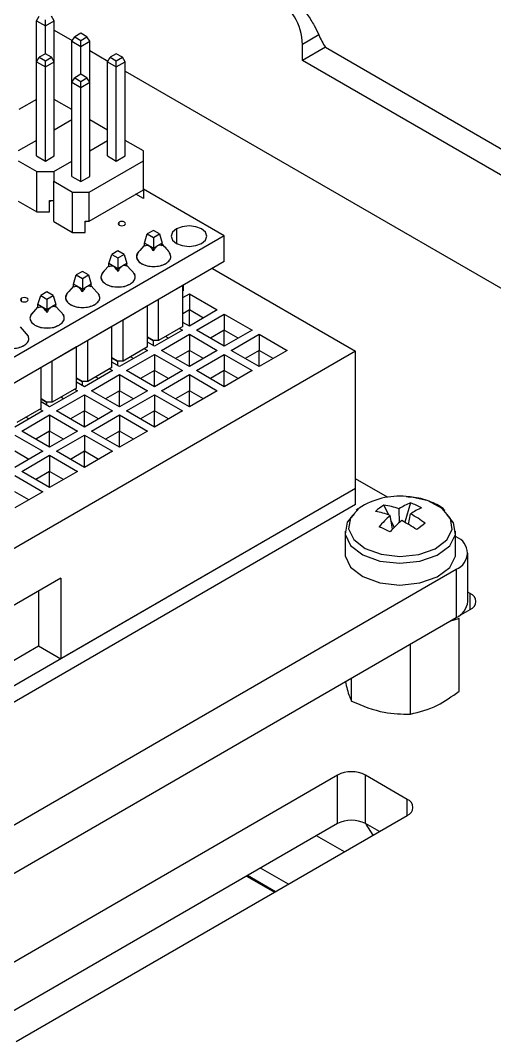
# Model space of a CAD drawing. Header units: millimetres. Extents: x 53 to 380, y 29 to 265.
# Drawn here: x 306.67 to 318.67, y 93.95 to 119.77 of the extents above; entities that cross this region are included whole.
import ezdxf

# ---------------------------------------------------------------- set-up
doc = ezdxf.new("R2010")
doc.units = ezdxf.units.MM

msp = doc.modelspace()

# ---------------------------------------------------------------- linework, layer by layer
at = {"color": 7, "linetype": 'Continuous', "lineweight": 25}
for p, q in [((307.0762, 119.7575), (307.1469, 119.8697)), ((307.3025, 119.6269), (307.3025, 119.7798)), ((307.5288, 119.7575), (307.4581, 119.8697)), ((307.0762, 119.7575), (307.3025, 119.6269)), ((307.0762, 118.7206), (307.0762, 119.7575)), ((307.3025, 119.6269), (307.5288, 119.7575)), ((307.3025, 118.9226), (307.3025, 119.6269)), ((307.5288, 118.7206), (307.5288, 119.7575)), ((307.5288, 119.5207), (307.9855, 119.257)), ((307.9742, 119.2391), (308.045, 119.3512)), ((308.2005, 119.441), (308.045, 119.3512)), ((308.045, 119.3512), (308.2005, 119.2614)), ((308.3561, 119.3512), (308.2005, 119.441)), ((308.2005, 119.2614), (308.3561, 119.3512)), ((308.2005, 119.1084), (308.2005, 119.2614)), ((308.4268, 119.2391), (308.3561, 119.3512)), ((314.2244, 119.3984), (313.8114, 119.1599)), ((307.9742, 119.2391), (308.2005, 119.1084)), ((307.9742, 118.2022), (307.9742, 119.2391)), ((308.2005, 119.1084), (308.4268, 119.2391)), ((308.2005, 118.4042), (308.2005, 119.1084)), ((308.4268, 118.2022), (308.4268, 119.2391)), ((308.4268, 119.0023), (308.8836, 118.7386)), ((313.8114, 118.7517), (313.8114, 119.1599)), ((314.3889, 119.0851), (313.8114, 118.7517)), ((314.3889, 119.0851), (323.0402, 114.0908)), ((307.0762, 118.7206), (307.1469, 118.8328)), ((307.3025, 118.9226), (307.1469, 118.8328)), ((307.1469, 118.8328), (307.3025, 118.743)), ((307.4581, 118.8328), (307.3025, 118.9226)), ((307.3025, 118.743), (307.4581, 118.8328)), ((307.3025, 118.59), (307.3025, 118.743)), ((307.5288, 118.7206), (307.4581, 118.8328)), ((308.8723, 118.7206), (308.943, 118.8328)), ((309.0985, 118.9226), (308.943, 118.8328)), ((308.943, 118.8328), (309.0985, 118.743)), ((309.2541, 118.8328), (309.0985, 118.9226)), ((309.0985, 118.743), (309.2541, 118.8328)), ((309.0985, 118.59), (309.0985, 118.743)), ((309.3248, 118.7206), (309.2541, 118.8328)), ((323.0038, 113.445), (313.8114, 118.7517)), ((307.0762, 118.7206), (307.3025, 118.59)), ((307.0762, 116.3424), (307.0762, 118.7206)), ((307.3025, 118.59), (307.5288, 118.7206)), ((307.3025, 116.2117), (307.3025, 118.59)), ((307.5288, 116.3424), (307.5288, 118.7206)), ((308.8723, 118.7206), (309.0985, 118.59)), ((308.8723, 116.3424), (308.8723, 118.7206)), ((309.0985, 118.59), (309.3248, 118.7206)), ((309.0985, 116.2117), (309.0985, 118.59)), ((309.3248, 116.3424), (309.3248, 118.7206)), ((309.3248, 118.4838), (330.7686, 106.1046)), ((307.9742, 118.2022), (308.045, 118.3144)), ((308.2005, 118.4042), (308.045, 118.3144)), ((308.045, 118.3144), (308.2005, 118.2246)), ((308.3561, 118.3144), (308.2005, 118.4042)), ((308.2005, 118.2246), (308.3561, 118.3144)), ((308.2005, 118.0716), (308.2005, 118.2246)), ((308.4268, 118.2022), (308.3561, 118.3144)), ((307.9742, 118.2022), (308.2005, 118.0716)), ((307.9742, 115.8239), (307.9742, 118.2022)), ((308.2005, 118.0716), (308.4268, 118.2022)), ((308.2005, 115.6933), (308.2005, 118.0716)), ((308.4268, 115.8239), (308.4268, 118.2022)), ((307.0762, 117.767), (306.6307, 117.5098)), ((307.9742, 117.5098), (307.5288, 117.767)), ((307.9742, 117.2486), (307.5288, 116.9914)), ((308.8723, 116.9914), (308.4268, 117.2486)), ((307.0762, 116.7302), (306.6166, 116.4648)), ((308.4268, 116.473), (308.8723, 116.7302)), ((309.7844, 116.4648), (309.3248, 116.7302)), ((309.7844, 116.2199), (309.7844, 116.4648)), ((306.6166, 116.2199), (307.0904, 115.9464)), ((307.0762, 116.3424), (307.3025, 116.2117)), ((307.3025, 116.2117), (307.5288, 116.3424)), ((307.5146, 115.9464), (307.9742, 116.2117)), ((308.4127, 115.428), (309.7844, 116.2199)), ((308.8723, 116.3424), (309.0985, 116.2117)), ((309.0985, 116.2117), (309.3248, 116.3424)), ((309.7844, 115.485), (309.7844, 116.2199)), ((307.0904, 115.9464), (307.5146, 115.9464)), ((307.0904, 114.9257), (307.0904, 115.9464)), ((307.5146, 115.9464), (307.5146, 115.7015)), ((307.5146, 115.7015), (307.9884, 115.428)), ((307.5146, 114.6808), (307.5146, 115.7015)), ((307.9742, 115.8239), (308.2005, 115.6933)), ((308.2005, 115.6933), (308.4268, 115.8239)), ((307.9884, 115.428), (308.4127, 115.428)), ((307.9884, 114.4073), (307.9884, 115.428)), ((308.4127, 114.6931), (309.7844, 115.485)), ((308.4127, 114.6931), (308.4127, 115.428)), ((311.8284, 114.3213), (309.7844, 115.5013)), ((309.7844, 115.485), (309.7844, 115.2605)), ((306.6166, 115.1992), (307.0904, 114.9257)), ((307.4086, 115.2115), (307.5146, 115.2115)), ((307.4086, 114.9257), (307.4086, 115.2115)), ((307.4086, 115.192), (307.462, 115.2115)), ((309.7844, 115.2605), (309.5899, 115.3727)), ((307.0904, 114.9257), (307.4086, 114.9257)), ((307.5146, 114.6808), (307.9884, 114.4073)), ((308.3066, 114.6931), (308.4127, 114.6931)), ((308.3066, 114.4073), (308.3066, 114.6931)), ((308.3066, 114.6736), (308.3601, 114.6931)), ((307.9884, 114.4073), (308.3066, 114.4073)), ((309.8096, 114.1368), (309.8803, 114.3684)), ((310.0359, 114.4582), (309.8803, 114.3684)), ((309.8803, 114.3684), (310.0359, 114.2786)), ((310.1915, 114.3684), (310.0359, 114.4582)), ((310.0359, 114.2786), (310.1915, 114.3684)), ((310.1915, 114.3684), (310.2622, 114.1368)), ((311.8284, 114.3213), (296.5549, 105.5041)), ((310.0359, 114.0062), (309.8096, 114.1368)), ((309.8096, 114.0554), (309.8096, 114.1368)), ((310.0359, 114.2786), (310.0359, 114.0062)), ((310.2622, 114.1368), (310.1645, 114.0804)), ((310.2622, 114.0683), (310.2622, 114.1368)), ((311.8284, 113.6681), (311.8284, 114.3213)), ((308.9116, 113.6184), (308.9823, 113.85)), ((309.1379, 113.9398), (308.9823, 113.85)), ((308.9823, 113.85), (309.1379, 113.7601)), ((309.2934, 113.85), (309.1379, 113.9398)), ((309.1379, 113.7601), (309.2934, 113.85)), ((309.2934, 113.85), (309.3641, 113.6184)), ((310.1336, 114.0626), (310.0359, 114.0062)), ((310.0359, 113.9377), (310.0359, 114.0062)), ((311.8284, 113.6681), (296.5549, 104.8509)), ((309.1379, 113.4878), (308.9116, 113.6184)), ((308.9116, 113.537), (308.9116, 113.6184)), ((309.1379, 113.7601), (309.1379, 113.4878)), ((309.3641, 113.6184), (309.2664, 113.562)), ((309.3641, 113.5499), (309.3641, 113.6184)), ((310.349, 113.6202), (310.349, 113.616)), ((308.0136, 113.1), (308.0843, 113.3315)), ((308.2398, 113.4213), (308.0843, 113.3315)), ((308.0843, 113.3315), (308.2398, 113.2417)), ((308.3954, 113.3315), (308.2398, 113.4213)), ((308.2398, 113.2417), (308.3954, 113.3315)), ((308.3954, 113.3315), (308.4661, 113.1)), ((309.2356, 113.5442), (309.1379, 113.4878)), ((309.1379, 113.4193), (309.1379, 113.4878)), ((309.5744, 113.3412), (309.367, 113.573)), ((311.5313, 113.4966), (315.1549, 111.4047)), ((308.2398, 112.9694), (308.0136, 113.1)), ((308.0136, 113.0186), (308.0136, 113.1)), ((308.2398, 113.2417), (308.2398, 112.9694)), ((308.4661, 113.1), (308.3684, 113.0436)), ((308.4661, 113.0315), (308.4661, 113.1)), ((309.451, 113.1017), (309.451, 113.0976)), ((310.7854, 113.066), (310.1702, 112.7109)), ((310.7854, 112.029), (310.7854, 113.066)), ((310.7872, 113.067), (310.7872, 112.9282)), ((307.1155, 112.5816), (307.1863, 112.8131)), ((307.3418, 112.9029), (307.1863, 112.8131)), ((307.1863, 112.8131), (307.3418, 112.7233)), ((307.4974, 112.8131), (307.3418, 112.9029)), ((307.3418, 112.7233), (307.4974, 112.8131)), ((307.4974, 112.8131), (307.5681, 112.5816)), ((308.3375, 113.0258), (308.2398, 112.9694)), ((308.2398, 112.9009), (308.2398, 112.9694)), ((308.6764, 112.8228), (308.4661, 113.0578)), ((310.7872, 112.9282), (310.7854, 112.9272)), ((310.7854, 112.7602), (310.9476, 112.8538)), ((310.9476, 112.8538), (311.6547, 112.4456)), ((310.9476, 112.8538), (310.9476, 112.4456)), ((307.3418, 112.4509), (307.1155, 112.5816)), ((307.1155, 112.5002), (307.1155, 112.5816)), ((307.3418, 112.7233), (307.3418, 112.4509)), ((307.5681, 112.5816), (307.4704, 112.5252)), ((307.5681, 112.5131), (307.5681, 112.5816)), ((308.553, 112.5833), (308.553, 112.5792)), ((309.8874, 112.5476), (309.2722, 112.1924)), ((309.8874, 111.5106), (309.8874, 112.5476)), ((310.1702, 111.6739), (310.1702, 112.7109)), ((307.4395, 112.5073), (307.3418, 112.4509)), ((307.3418, 112.3825), (307.3418, 112.4509)), ((307.7783, 112.3044), (307.571, 112.5362)), ((310.9476, 112.4456), (310.7854, 112.3519)), ((311.6547, 112.4456), (310.9476, 112.0374)), ((311.3012, 112.2415), (310.9476, 112.4456)), ((310.9476, 112.0374), (310.9476, 112.4456)), ((311.1244, 111.9354), (311.8315, 112.3436)), ((311.8315, 112.3436), (312.5386, 111.9354)), ((311.8315, 112.3436), (311.8315, 111.9353)), ((307.6549, 112.0649), (307.6549, 112.0608)), ((308.9894, 112.0292), (308.3742, 111.674)), ((308.9894, 110.9922), (308.9894, 112.0292)), ((309.2722, 111.1554), (309.2722, 112.1924)), ((310.7854, 112.029), (310.1702, 111.6739)), ((310.9476, 112.0374), (310.7854, 112.131)), ((306.8803, 111.786), (306.6729, 112.0178)), ((310.7709, 111.9354), (310.0637, 111.5272)), ((310.2405, 111.4251), (310.9476, 111.8333)), ((310.4173, 111.7312), (310.3435, 111.7739)), ((310.697, 111.978), (310.7709, 111.9354)), ((310.9476, 111.8333), (311.6547, 111.4251)), ((310.9476, 111.8333), (310.9476, 111.4251)), ((311.8315, 111.5272), (311.1244, 111.9354)), ((311.8315, 111.9353), (311.478, 111.7312)), ((312.5386, 111.9354), (311.8315, 111.5272)), ((312.185, 111.7312), (311.8315, 111.9353)), ((311.8315, 111.5272), (311.8315, 111.9353)), ((312.0083, 111.4251), (312.7154, 111.8333)), ((312.7154, 111.8333), (313.4225, 111.4251)), ((312.7154, 111.8333), (312.7154, 111.4251)), ((306.7569, 111.5465), (306.7569, 111.5424)), ((308.0914, 111.5107), (307.4762, 111.1556)), ((308.0914, 110.4737), (308.0914, 111.5107)), ((308.3742, 110.637), (308.3742, 111.674)), ((309.8874, 111.5106), (309.2722, 111.1554)), ((309.8874, 111.7555), (310.0288, 111.6739)), ((310.0288, 111.6739), (309.8874, 111.7555)), ((310.0637, 111.5272), (309.8874, 111.629)), ((310.1702, 111.6739), (310.0288, 111.6739)), ((310.0359, 111.5432), (310.0359, 111.6739)), ((315.1549, 111.4047), (298.6086, 101.8527)), ((309.887, 111.4251), (309.1799, 111.0169)), ((309.3566, 110.9148), (310.0637, 111.3231)), ((309.5334, 111.221), (309.4596, 111.2636)), ((309.8132, 111.4677), (309.887, 111.4251)), ((310.0637, 111.3231), (310.7709, 110.9148)), ((310.0637, 111.3231), (310.0637, 110.9148)), ((310.9476, 111.0169), (310.2405, 111.4251)), ((310.9476, 111.4251), (310.5941, 111.221)), ((311.6547, 111.4251), (310.9476, 111.0169)), ((311.3012, 111.221), (310.9476, 111.4251)), ((310.9476, 111.0169), (310.9476, 111.4251)), ((311.1244, 110.9148), (311.8315, 111.3231)), ((311.8315, 111.3231), (312.5386, 110.9148)), ((311.8315, 111.3231), (311.8315, 110.9148)), ((312.7154, 111.0169), (312.0083, 111.4251)), ((312.7154, 111.4251), (312.3619, 111.221)), ((313.4225, 111.4251), (312.7154, 111.0169)), ((313.0689, 111.221), (312.7154, 111.4251)), ((312.7154, 111.0169), (312.7154, 111.4251)), ((315.1549, 107.9344), (315.1549, 111.4047)), ((307.4762, 110.1186), (307.4762, 111.1556)), ((308.9894, 111.2371), (309.1308, 111.1554)), ((309.1308, 111.1554), (308.9894, 111.2371)), ((309.1799, 111.0169), (308.9894, 111.1269)), ((309.2722, 111.1554), (309.1308, 111.1554)), ((309.1379, 111.0411), (309.1379, 111.1554)), ((307.1933, 110.9923), (306.5781, 110.6372)), ((307.1933, 109.9553), (307.1933, 110.9923)), ((309.0031, 110.9148), (308.296, 110.5066)), ((308.9894, 110.9922), (308.3742, 110.637)), ((308.4728, 110.4046), (309.1799, 110.8128)), ((308.6495, 110.7107), (308.5757, 110.7533)), ((308.9293, 110.9575), (309.0031, 110.9148)), ((309.1799, 110.8128), (309.887, 110.4046)), ((309.1799, 110.8128), (309.1799, 110.4046)), ((310.0637, 110.5066), (309.3566, 110.9148)), ((310.0637, 110.9148), (309.7102, 110.7107)), ((310.7709, 110.9148), (310.0637, 110.5066)), ((310.4173, 110.7107), (310.0637, 110.9148)), ((310.0637, 110.5066), (310.0637, 110.9148)), ((310.2405, 110.4046), (310.9476, 110.8128)), ((310.9476, 110.8128), (311.6547, 110.4046)), ((310.9476, 110.8128), (310.9476, 110.4046)), ((311.8315, 110.5066), (311.1244, 110.9148)), ((311.8315, 110.9148), (311.478, 110.7107)), ((312.5386, 110.9148), (311.8315, 110.5066)), ((312.185, 110.7107), (311.8315, 110.9148)), ((311.8315, 110.5066), (311.8315, 110.9148)), ((308.0914, 110.7187), (308.2328, 110.637)), ((308.2328, 110.637), (308.0914, 110.7187)), ((308.296, 110.5066), (308.0914, 110.6248)), ((308.3742, 110.637), (308.2328, 110.637)), ((308.2398, 110.539), (308.2398, 110.637)), ((308.1192, 110.4046), (307.4121, 109.9964)), ((308.0914, 110.4737), (307.4762, 110.1186)), ((307.5889, 109.8943), (308.296, 110.3025)), ((307.7656, 110.2005), (307.6918, 110.2431)), ((308.0454, 110.4472), (308.1192, 110.4046)), ((308.296, 110.3025), (309.0031, 109.8943)), ((308.296, 110.3025), (308.296, 109.8943)), ((309.1799, 109.9964), (308.4728, 110.4046)), ((309.1799, 110.4046), (308.8263, 110.2005)), ((309.887, 110.4046), (309.1799, 109.9964)), ((309.5334, 110.2005), (309.1799, 110.4046)), ((309.1799, 109.9964), (309.1799, 110.4046)), ((309.3566, 109.8943), (310.0637, 110.3025)), ((310.0637, 110.3025), (310.7709, 109.8943)), ((310.0637, 110.3025), (310.0637, 109.8943)), ((310.9476, 109.9964), (310.2405, 110.4046)), ((310.9476, 110.4046), (310.5941, 110.2005)), ((311.6547, 110.4046), (310.9476, 109.9964)), ((311.3012, 110.2005), (310.9476, 110.4046)), ((310.9476, 109.9964), (310.9476, 110.4046)), ((307.1933, 110.2003), (307.3348, 110.1186)), ((307.3348, 110.1186), (307.1933, 110.2002)), ((307.4121, 109.9964), (307.1933, 110.1227)), ((307.4762, 110.1186), (307.3348, 110.1186)), ((307.3418, 110.037), (307.3418, 110.1186)), ((307.2353, 109.8943), (306.5282, 109.4861)), ((307.1933, 109.9553), (306.5781, 109.6002)), ((306.705, 109.3841), (307.4121, 109.7923)), ((306.8817, 109.6902), (306.8079, 109.7328)), ((307.1615, 109.9369), (307.2353, 109.8943)), ((307.4121, 109.7923), (308.1192, 109.3841)), ((307.4121, 109.7923), (307.4121, 109.3841)), ((308.296, 109.4861), (307.5889, 109.8943)), ((308.296, 109.8943), (307.9425, 109.6902)), ((309.0031, 109.8943), (308.296, 109.4861)), ((308.6495, 109.6902), (308.296, 109.8943)), ((308.296, 109.4861), (308.296, 109.8943)), ((308.4728, 109.3841), (309.1799, 109.7923)), ((309.1799, 109.7923), (309.887, 109.3841)), ((309.1799, 109.7923), (309.1799, 109.3841)), ((310.0637, 109.4861), (309.3566, 109.8943)), ((310.0637, 109.8943), (309.7102, 109.6902)), ((310.7709, 109.8943), (310.0637, 109.4861)), ((310.4173, 109.6902), (310.0637, 109.8943)), ((310.0637, 109.4861), (310.0637, 109.8943)), ((306.5282, 109.282), (307.2353, 108.8738)), ((307.4121, 108.9759), (306.705, 109.3841)), ((307.4121, 109.3841), (307.0586, 109.18)), ((308.1192, 109.3841), (307.4121, 108.9759)), ((307.7656, 109.18), (307.4121, 109.3841)), ((307.4121, 108.9759), (307.4121, 109.3841)), ((307.5889, 108.8738), (308.296, 109.282)), ((308.296, 109.282), (309.0031, 108.8738)), ((308.296, 109.282), (308.296, 108.8738)), ((309.1799, 108.9759), (308.4728, 109.3841)), ((309.1799, 109.3841), (308.8263, 109.18)), ((309.887, 109.3841), (309.1799, 108.9759)), ((309.5334, 109.18), (309.1799, 109.3841)), ((309.1799, 108.9759), (309.1799, 109.3841)), ((307.2353, 108.8738), (306.5282, 108.4656)), ((306.8817, 108.6697), (306.5282, 108.8738)), ((306.705, 108.3636), (307.4121, 108.7718)), ((307.4121, 108.7718), (308.1192, 108.3636)), ((307.4121, 108.7718), (307.4121, 108.3635)), ((308.296, 108.4656), (307.5889, 108.8738)), ((308.296, 108.8738), (307.9425, 108.6697)), ((309.0031, 108.8738), (308.296, 108.4656)), ((308.6495, 108.6697), (308.296, 108.8738)), ((308.296, 108.4656), (308.296, 108.8738)), ((306.5282, 108.2615), (307.2353, 107.8533)), ((307.4121, 107.9554), (306.705, 108.3636)), ((307.4121, 108.3635), (307.0586, 108.1595)), ((308.1192, 108.3636), (307.4121, 107.9554)), ((307.7656, 108.1595), (307.4121, 108.3635)), ((307.4121, 107.9554), (307.4121, 108.3635)), ((315.9641, 107.7121), (315.1549, 108.1793)), ((315.1549, 107.9344), (298.6086, 98.3824)), ((315.1549, 107.9344), (307.6949, 103.6278)), ((315.1549, 107.5261), (315.1549, 107.9344)), ((307.2353, 107.8533), (306.5282, 107.4451)), ((306.8817, 107.6492), (306.5282, 107.8533)), ((315.1549, 107.5261), (298.6086, 97.9741)), ((315.2099, 107.4236), (315.1669, 107.3841)), ((315.8713, 107.5154), (315.9839, 107.2671)), ((316.2523, 107.4189), (316.2598, 107.0697)), ((316.5472, 107.567), (316.4012, 107.0789)), ((316.0912, 106.91), (316.0289, 107.2507)), ((316.4964, 107.0246), (316.5437, 107.2899)), ((316.0544, 107.1115), (316.1288, 106.9474)), ((314.8863, 106.8513), (314.8863, 106.3015)), ((317.6863, 106.3015), (317.6863, 106.8513)), ((317.7005, 106.7097), (317.6863, 106.7179)), ((317.9934, 105.0767), (317.9934, 106.3015)), ((301.437, 96.5046), (317.7005, 105.8933)), ((317.7005, 105.8933), (317.7005, 104.6685)), ((307.6949, 105.6692), (306.0686, 104.7303)), ((307.6949, 105.6692), (307.6949, 103.6278)), ((307.1293, 105.3426), (307.1293, 103.9544)), ((318.0541, 105.2805), (317.9934, 105.3155)), ((317.7606, 104.7029), (318.0541, 104.8723)), ((301.437, 95.2798), (317.7005, 104.6685)), ((317.7727, 104.6494), (317.5308, 104.5705)), ((317.7727, 102.8108), (317.7727, 104.6494)), ((306.0686, 103.3421), (307.1293, 103.9544)), ((307.1293, 103.9544), (307.6949, 103.6278)), ((316.5406, 102.2306), (316.5406, 103.9989)), ((315.0542, 102.5565), (315.0542, 103.1408)), ((314.6953, 100.6882), (304.7958, 94.9733)), ((314.6953, 99.4634), (314.6953, 100.6882)), ((316.4631, 100.0759), (315.4024, 100.6882)), ((315.4024, 99.4634), (315.4024, 100.6882)), ((306.5636, 93.9528), (316.4631, 99.6677)), ((314.6953, 99.4634), (305.5031, 94.1568)), ((315.7558, 99.2594), (315.4024, 99.4634)), ((315.5991, 99.1689), (315.4221, 99.452)), ((314.8713, 98.7488), (314.1644, 99.1569)), ((312.3966, 98.1364), (313.1036, 97.7283)), ((312.4055, 98.1415), (313.1124, 97.7334)), ((313.1217, 97.7387), (312.4148, 98.1469)), ((313.1259, 97.7412), (312.419, 98.1493)), ((313.4569, 97.9322), (312.7499, 98.3403))]:
    msp.add_line(p, q, dxfattribs=at)
at = {"color": 8, "linetype": 'Continuous', "lineweight": 25}
for p, q in [((309.1704, 114.5916), (309.1704, 114.6692)), ((310.6216, 114.4955), (310.6216, 114.1281)), ((306.7031, 112.6644), (306.7031, 112.7419)), ((318.0541, 104.8723), (318.0541, 105.2805)), ((316.4631, 99.6677), (316.4631, 100.0759))]:
    msp.add_line(p, q, dxfattribs=at)
at = {"color": 7, "linetype": 'Continuous', "lineweight": 25, "flags": 128}
for points in [[(309.1704, 114.6692), (309.1498, 114.6514), (309.1425, 114.6304), (309.1498, 114.6094), (309.1704, 114.5916), (309.2012, 114.5797), (309.2375, 114.5756), (309.2739, 114.5797), (309.3047, 114.5916)], [(309.3047, 114.5916), (309.3253, 114.6094), (309.3325, 114.6304), (309.3253, 114.6514), (309.3047, 114.6692), (309.2739, 114.6811), (309.2375, 114.6852), (309.2012, 114.6811), (309.1704, 114.6692)], [(310.6216, 114.4955), (310.524, 114.4113), (310.4898, 114.3118), (310.524, 114.2124), (310.6216, 114.1281), (310.7676, 114.0718), (310.9398, 114.0521), (311.112, 114.0718), (311.258, 114.1281)], [(311.258, 114.1281), (311.3555, 114.2124), (311.3898, 114.3118), (311.3555, 114.4113), (311.258, 114.4955), (311.112, 114.5518), (310.9398, 114.5716), (310.7676, 114.5518), (310.6216, 114.4955)], [(309.664, 113.9174), (309.6403, 113.8894), (309.6072, 113.7934), (309.6403, 113.6974), (309.7345, 113.616), (309.8754, 113.5617), (310.0417, 113.5426), (310.208, 113.5617), (310.349, 113.616)], [(309.7987, 114.0715), (309.6929, 113.9516), (309.6462, 113.8987)], [(308.7659, 113.399), (308.7422, 113.371), (308.7092, 113.275), (308.7422, 113.179), (308.8364, 113.0976), (308.9774, 113.0432), (309.1437, 113.0241), (309.31, 113.0432), (309.451, 113.0976)], [(308.9116, 113.5655), (308.7949, 113.4332), (308.7413, 113.3725)], [(307.8679, 112.8806), (307.8442, 112.8526), (307.8111, 112.7566), (307.8442, 112.6606), (307.9384, 112.5792), (308.0794, 112.5248), (308.2457, 112.5057), (308.412, 112.5248), (308.553, 112.5792)], [(308.0162, 113.05), (307.8969, 112.9148), (307.8501, 112.8618)], [(306.7031, 112.7419), (306.6825, 112.7242), (306.6752, 112.7032), (306.6825, 112.6822), (306.7031, 112.6644), (306.7339, 112.6525), (306.7702, 112.6483), (306.8066, 112.6525), (306.8374, 112.6644)], [(306.8374, 112.6644), (306.858, 112.6822), (306.8652, 112.7032), (306.858, 112.7242), (306.8374, 112.7419), (306.8066, 112.7538), (306.7702, 112.758), (306.7339, 112.7538), (306.7031, 112.7419)], [(306.9699, 112.3621), (306.9462, 112.3342), (306.9131, 112.2382), (306.9462, 112.1422), (307.0404, 112.0608), (307.1814, 112.0064), (307.3477, 111.9873), (307.514, 112.0064), (307.6549, 112.0608)], [(307.1046, 112.5163), (306.9988, 112.3964), (306.9521, 112.3434)], [(306.0719, 111.8437), (306.0482, 111.8157), (306.0151, 111.7197), (306.0482, 111.6237), (306.1424, 111.5424), (306.2833, 111.488), (306.4496, 111.4689), (306.6159, 111.488), (306.7569, 111.5424)], [(315.1273, 107.3047), (314.9426, 107.0782), (314.8913, 106.7826), (315.0285, 106.4964), (315.3355, 106.258), (315.771, 106.0998), (316.276, 106.0431), (316.7824, 106.0956), (317.2218, 106.2501), (317.5349, 106.4858), (317.6793, 106.7708), (317.6356, 107.0668), (317.4571, 107.2945)], [(314.8863, 106.3015), (314.8913, 106.2328), (315.0285, 105.9466), (315.3355, 105.7083), (315.771, 105.55), (316.276, 105.4933), (316.7824, 105.5458), (317.2218, 105.7003), (317.5349, 105.936), (317.6793, 106.221), (317.6863, 106.3015)]]:
    msp.add_lwpolyline(points, dxfattribs=at)
at = {"color": 8, "linetype": 'Continuous', "lineweight": 25, "flags": 128}
msp.add_lwpolyline([(315.243, 107.4381), (315.0245, 107.1894), (314.9764, 106.9118), (315.1052, 106.643), (315.3935, 106.4192), (315.8024, 106.2707), (316.2766, 106.2174), (316.7522, 106.2666), (317.1648, 106.4117), (317.4588, 106.6331), (317.5944, 106.9008), (317.5534, 107.1787), (317.3412, 107.4292), (316.9865, 107.6186), (316.5373, 107.7213), (316.4374, 107.7302)], dxfattribs=at)
at = {"color": 7, "linetype": 'Continuous', "lineweight": 25}
for centre, radius, start, end in [((312.2762, 119.0901), 1.5368, 2.60548, 57.3945), ((316.2267, 120.2495), 2.1757, 203.02929, 212.35859), ((316.259, 105.8716), 1.8671, 84.51841, 122.96796), ((316.6029, 106.322), 1.3998, 121.50966, 132.44296), ((315.5878, 105.5959), 1.9404, 69.97169, 81.59848), ((317.0505, 106.1966), 1.4599, 110.16445, 123.14395), ((317.5024, 105.8719), 1.7117, 113.30877, 124.06397), ((315.9701, 105.8878), 1.7756, 61.21508, 71.03338), ((315.2501, 105.1938), 2.1994, 69.26292, 79.30771), ((317.7492, 105.2758), 2.6191, 131.05854, 139.84413), ((315.277, 104.8931), 2.711, 52.84316, 62.14363), ((312.6188, 99.5212), 8.0743, 65.04594, 67.20253), ((318.5666, 104.46), 3.4829, 130.1614, 136.85486), ((314.7791, 104.1192), 3.375, 55.28218, 62.82983), ((326.1461, 94.5706), 15.5258, 126.48419, 127.46846), ((317.5456, 106.3015), 0.4366, 290.78336, 69.21664), ((317.4929, 105.1266), 0.5029, 294.37473, 354.30512), ((317.9766, 105.0764), 0.2183, 290.78349, 69.21651), ((315.0488, 100.0058), 0.7685, 62.60965, 117.39035), ((316.3856, 99.8718), 0.2183, 290.78332, 69.21668), ((315.0488, 98.781), 0.7685, 62.60965, 117.39035)]:
    msp.add_arc(centre, radius, start, end, dxfattribs=at)
for points, knots in [([(313.3232, 120.5111), (313.4313, 120.4349), (313.6474, 120.2826), (313.9193, 119.9433), (314.1153, 119.6319), (314.1881, 119.4762), (314.2244, 119.3984)], [0, 0, 0, 0, 0.27952601, 0.55906284, 0.77948015, 1, 1, 1, 1]), ([(310.4724, 113.8596), (310.4095, 113.9452), (310.3447, 114.0332), (310.2527, 114.1036), (310.2502, 114.1055)], [0, 0, 0, 0, 0.9729977, 1, 1, 1, 1]), ([(309.6403, 113.8936), (309.6245, 113.8618), (309.5931, 113.7982), (309.6306, 113.6989), (309.7262, 113.6156), (309.8713, 113.5597), (310.0411, 113.5405), (310.2145, 113.5585), (310.3042, 113.5996), (310.349, 113.6202)], [0, 0, 0, 0, 0.1428572, 0.2857143, 0.4285714, 0.5714286, 0.7142857, 0.8571429, 1, 1, 1, 1]), ([(310.0359, 113.9377), (310.0224, 113.9589), (309.9972, 113.9983), (309.9533, 114.0464), (309.9046, 114.0755), (309.8545, 114.0776), (309.8254, 114.0632), (309.8096, 114.0554)], [0, 0, 0, 0, 0.2051105, 0.3812231, 0.5437826, 0.7515294, 1, 1, 1, 1]), ([(310.2622, 114.0683), (310.2486, 114.075), (310.2236, 114.0873), (310.1802, 114.0889), (310.1312, 114.0655), (310.0805, 114.011), (310.0517, 113.9636), (310.0359, 113.9377)], [0, 0, 0, 0, 0.2106659, 0.3902228, 0.5518268, 0.7552455, 1, 1, 1, 1]), ([(310.349, 113.6202), (310.3844, 113.646), (310.4551, 113.6977), (310.4899, 113.7985), (310.4588, 113.8619), (310.4432, 113.8936)], [0, 0, 0, 0, 0.3333333, 0.666666, 1, 1, 1, 1]), ([(308.7422, 113.3751), (308.7265, 113.3434), (308.695, 113.2798), (308.7326, 113.1804), (308.8282, 113.0972), (308.9733, 113.0412), (309.1431, 113.0221), (309.3165, 113.0401), (309.4062, 113.0812), (309.451, 113.1017)], [0, 0, 0, 0, 0.1428569, 0.2857143, 0.4285714, 0.5714285, 0.7142859, 0.8571428, 1, 1, 1, 1]), ([(309.1379, 113.4193), (309.1243, 113.4405), (309.0992, 113.4799), (309.0553, 113.528), (309.0065, 113.5571), (308.9564, 113.5592), (308.9274, 113.5448), (308.9116, 113.537)], [0, 0, 0, 0, 0.2051105, 0.3812231, 0.5437826, 0.7515294, 1, 1, 1, 1]), ([(309.3641, 113.5499), (309.3506, 113.5566), (309.3255, 113.5689), (309.2821, 113.5705), (309.2332, 113.5471), (309.1825, 113.4926), (309.1536, 113.4452), (309.1379, 113.4193)], [0, 0, 0, 0, 0.2106669, 0.3902227, 0.5518268, 0.7552455, 1, 1, 1, 1]), ([(309.451, 113.1017), (309.4863, 113.1276), (309.5571, 113.1792), (309.5918, 113.2801), (309.5607, 113.3435), (309.5452, 113.3751)], [0, 0, 0, 0, 0.3333339, 0.6666663, 1, 1, 1, 1]), ([(307.8442, 112.8567), (307.8285, 112.8249), (307.797, 112.7614), (307.8345, 112.662), (307.9302, 112.5788), (308.0753, 112.5228), (308.2451, 112.5037), (308.4185, 112.5217), (308.5081, 112.5628), (308.553, 112.5833)], [0, 0, 0, 0, 0.142857, 0.2857143, 0.4285714, 0.5714285, 0.7142858, 0.8571429, 1, 1, 1, 1]), ([(308.2398, 112.9009), (308.2263, 112.9221), (308.2012, 112.9614), (308.1572, 113.0095), (308.1085, 113.0387), (308.0584, 113.0408), (308.0294, 113.0264), (308.0136, 113.0186)], [0, 0, 0, 0, 0.2051105, 0.3812231, 0.5437826, 0.7515294, 1, 1, 1, 1]), ([(308.4661, 113.0315), (308.4526, 113.0382), (308.4275, 113.0505), (308.3841, 113.0521), (308.3352, 113.0287), (308.2845, 112.9742), (308.2556, 112.9268), (308.2398, 112.9009)], [0, 0, 0, 0, 0.2106669, 0.3902226, 0.5518273, 0.755246, 1, 1, 1, 1]), ([(308.553, 112.5833), (308.5883, 112.6092), (308.659, 112.6608), (308.6938, 112.7617), (308.6627, 112.825), (308.6472, 112.8567)], [0, 0, 0, 0, 0.3333333, 0.6666666, 1, 1, 1, 1]), ([(306.9462, 112.3383), (306.9305, 112.3065), (306.899, 112.243), (306.9365, 112.1436), (307.0321, 112.0604), (307.1772, 112.0044), (307.3471, 111.9852), (307.5204, 112.0033), (307.6101, 112.0444), (307.6549, 112.0649)], [0, 0, 0, 0, 0.142857, 0.2857143, 0.4285714, 0.5714285, 0.7142858, 0.8571429, 1, 1, 1, 1]), ([(307.3418, 112.3825), (307.3283, 112.4036), (307.3031, 112.443), (307.2592, 112.4911), (307.2105, 112.5203), (307.1604, 112.5223), (307.1314, 112.508), (307.1155, 112.5002)], [0, 0, 0, 0, 0.2051105, 0.3812231, 0.5437826, 0.7515294, 1, 1, 1, 1]), ([(307.5681, 112.5131), (307.5546, 112.5197), (307.5295, 112.5321), (307.4861, 112.5337), (307.4371, 112.5103), (307.3864, 112.4557), (307.3576, 112.4083), (307.3418, 112.3825)], [0, 0, 0, 0, 0.2106664, 0.3902227, 0.5518268, 0.7552455, 1, 1, 1, 1]), ([(307.6549, 112.0649), (307.6903, 112.0907), (307.761, 112.1424), (307.7958, 112.2433), (307.7647, 112.3066), (307.7491, 112.3383)], [0, 0, 0, 0, 0.3333333, 0.6666663, 1, 1, 1, 1]), ([(306.0482, 111.8199), (306.0324, 111.7881), (306.001, 111.7245), (306.0385, 111.6252), (306.1341, 111.5419), (306.2792, 111.486), (306.449, 111.4668), (306.6224, 111.4848), (306.7121, 111.5259), (306.7569, 111.5465)], [0, 0, 0, 0, 0.1428571, 0.2857143, 0.4285714, 0.5714285, 0.7142858, 0.8571429, 1, 1, 1, 1]), ([(306.7569, 111.5465), (306.7923, 111.5723), (306.863, 111.624), (306.8978, 111.7248), (306.8667, 111.7882), (306.8511, 111.8199)], [0, 0, 0, 0, 0.3333332, 0.6666664, 1, 1, 1, 1]), ([(317.4169, 107.3737), (317.4105, 107.3813), (317.3313, 107.4767), (317.0667, 107.5974), (316.7308, 107.7115), (316.5053, 107.717), (316.4373, 107.7187)], [0, 0, 0, 0, 0.0336699, 0.4207914, 0.8253673, 1, 1, 1, 1]), ([(314.8967, 103.0499), (314.9115, 102.9833), (314.9643, 102.7467), (315.0166, 102.636), (315.0542, 102.5565)], [0, 0, 0, 0, 0.2816901, 1, 1, 1, 1]), ([(316.5406, 102.2306), (316.7691, 102.2847), (317.1814, 102.3822), (317.5904, 102.6787), (317.7727, 102.8108)], [0, 0, 0, 0, 0.5544652, 1, 1, 1, 1]), ([(315.0542, 102.5565), (315.3299, 102.4425), (315.8272, 102.2368), (316.3207, 102.2325), (316.5406, 102.2306)], [0, 0, 0, 0, 0.5544655, 1, 1, 1, 1])]:
    msp.add_open_spline(points, degree=3, knots=knots, dxfattribs=at)

doc.saveas('drawing.dxf')
